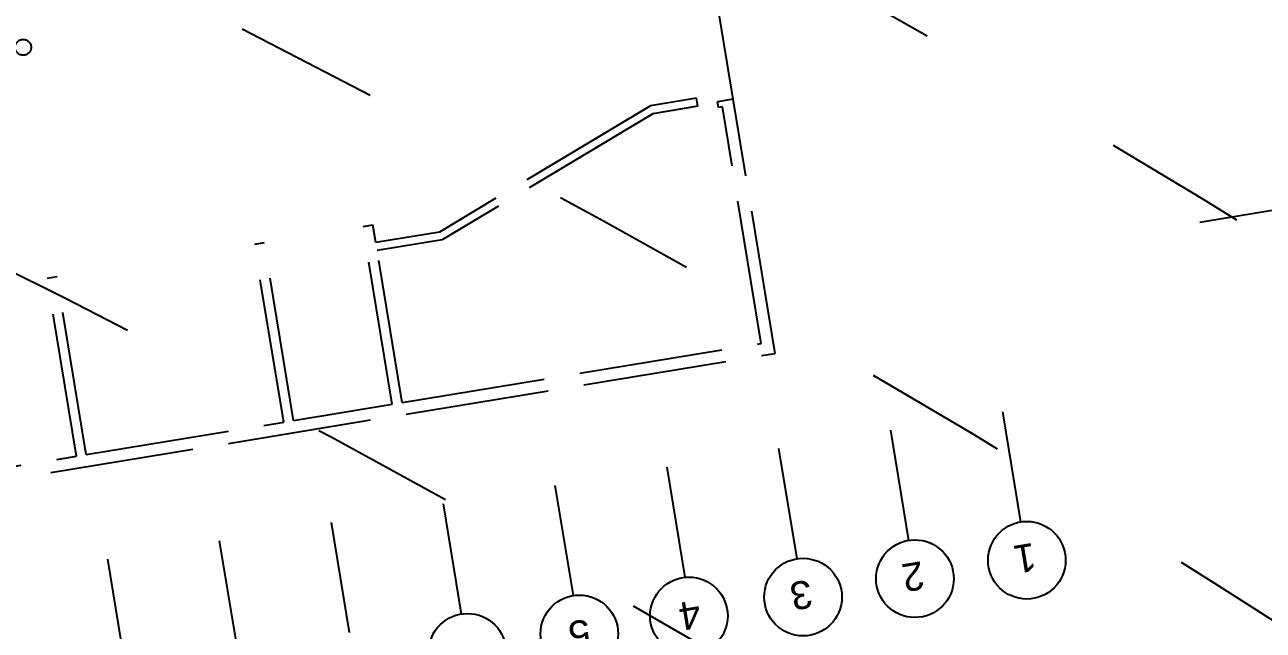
# Model space of a CAD drawing. Header units: millimetres. Extents: x 33140 to 33459, y 51582 to 51854.
# Drawn here: x 33358.7 to 33389.65, y 51634.11 to 51649.24 of the extents above; entities that cross this region are included whole.
import ezdxf

# ---------------------------------------------------------------- set-up
doc = ezdxf.new("R2010")
doc.units = ezdxf.units.MM
doc.header["$LTSCALE"] = 0.3
doc.header["$MEASUREMENT"] = 0
for name, pattern in [('ACAD_ISO02W100', [15, 12, -3]), ('ACAD_ISO03W100', [30, 12, -18]), ('ACAD_ISO08W100', [36, 24, -3, 6, -3])]:
    doc.linetypes.add(name, pattern=pattern)
for name, color, linetype in [('00-TRAMES-BAT', 7, 'ACAD_ISO08W100'), ('02-MURS-PORTEUR', 1, 'CONTINUOUS'), ('02-MURS-POTEAU', 6, 'CONTINUOUS'), ('TRACE-VAL', 7, 'ACAD_ISO03W100')]:
    doc.layers.add(name, color=color, linetype=linetype)
doc.styles.add('TRAME', font='ARIAL.TTF')

msp = doc.modelspace()

# ---------------------------------------------------------------- linework, layer by layer
at = {"layer": '00-TRAMES-BAT', "color": 3, "linetype": 'Continuous'}
for p, q in [((33390.815, 51644.752), (33388.063, 51644.298)), ((33383.129, 51639.565), (33383.582, 51636.812)), ((33380.333, 51639.104), (33380.786, 51636.351)), ((33377.537, 51638.644), (33377.991, 51635.891)), ((33374.742, 51638.184), (33375.195, 51635.431)), ((33371.946, 51637.723), (33372.399, 51634.97)), ((33369.15, 51637.263), (33369.604, 51634.51)), ((33366.355, 51636.802), (33366.808, 51634.05)), ((33363.559, 51636.342), (33364.012, 51633.589)), ((33360.763, 51635.882), (33361.216, 51633.129))]:
    msp.add_line(p, q, dxfattribs=at)
for centre in [(33383.74, 51635.855), (33380.944, 51635.394), (33378.148, 51634.934), (33375.295, 51634.464), (33372.557, 51634.013), (33369.761, 51633.553)]:
    msp.add_circle(centre, 0.97, dxfattribs=at)
at = {"layer": '02-MURS-PORTEUR', "color": 8, "linetype": 'ACAD_ISO02W100'}
for p, q in [((33376.403, 51647.379), (33374.775, 51657.265)), ((33375.487, 51647.4), (33374.336, 51647.211)), ((33375.521, 51647.199), (33375.487, 51647.4)), ((33376.403, 51647.379), (33376.008, 51647.314)), ((33376.033, 51647.166), (33376.008, 51647.314)), ((33377.449, 51641.025), (33376.403, 51647.379)), ((33374.336, 51647.211), (33369.061, 51644.057)), ((33374.395, 51647.013), (33369.131, 51643.866)), ((33375.521, 51647.199), (33374.395, 51647.013)), ((33376.131, 51647.182), (33376.033, 51647.166)), ((33377.104, 51641.273), (33376.131, 51647.182)), ((33367.151, 51644.194), (33367.397, 51644.235)), ((33367.882, 51639.754), (33367.151, 51644.194)), ((33367.47, 51643.795), (33367.397, 51644.235)), ((33369.061, 51644.057), (33367.47, 51643.795)), ((33369.131, 51643.866), (33367.502, 51643.597)), ((33364.684, 51643.788), (33364.437, 51643.748)), ((33365.168, 51639.307), (33364.437, 51643.748)), ((33365.415, 51639.348), (33364.684, 51643.788)), ((33368.129, 51639.795), (33367.502, 51643.597)), ((33359.504, 51642.935), (33359.257, 51642.895)), ((33360.235, 51638.495), (33359.504, 51642.935)), ((33359.988, 51638.454), (33359.257, 51642.895)), ((33368.129, 51639.795), (33377.104, 51641.273)), ((33354.906, 51637.313), (33377.449, 51641.025)), ((33365.415, 51639.348), (33367.882, 51639.754)), ((33360.235, 51638.495), (33365.168, 51639.307)), ((33355.055, 51637.642), (33359.988, 51638.454))]:
    msp.add_line(p, q, dxfattribs=at)
at = {"layer": '02-MURS-POTEAU', "color": 8, "linetype": 'ACAD_ISO02W100'}
msp.add_circle((33358.657, 51648.673), 0.2, dxfattribs=at)
at = {"layer": 'TRACE-VAL'}
for points in [[(33145.643, 51737.37), (33208.058, 51715.46), (33268.282, 51694.32), (33311.155, 51679.269, -0.000667), (33318.72, 51676.606, -0.002), (33326.312, 51673.888, -0.003333), (33333.914, 51671.074, -0.004667), (33341.511, 51668.124, -0.006001), (33349.083, 51664.995, -0.016996), (33368.038, 51656.112, -0.085456), (33451.701, 51593.465)], [(33142.993, 51729.822), (33205.408, 51707.912), (33259.872, 51688.793), (33308.507, 51671.72, -0.000667), (33316.053, 51669.064, -0.002), (33323.585, 51666.367, -0.003333), (33331.088, 51663.59, -0.004667), (33338.545, 51660.694, -0.006), (33345.938, 51657.639, -0.007468), (33354.123, 51653.992, -0.095059), (33445.889, 51587.968)], [(33140.344, 51722.274), (33202.759, 51700.364), (33261.228, 51679.839), (33305.859, 51664.171, -0.000667), (33313.387, 51661.521, -0.002), (33320.858, 51658.846, -0.003333), (33328.261, 51656.107, -0.004667), (33335.579, 51653.264, -0.003115), (33339.334, 51651.738, -0.002884), (33342.793, 51650.283, -0.102598), (33440.077, 51582.47)]]:
    msp.add_lwpolyline(points, format="xyb", dxfattribs=at)

# ---------------------------------------------------------------- texts
at = {"layer": '00-TRAMES-BAT', "color": 3, "linetype": 'Continuous', "style": 'TRAME'}
for s, p in [('1', (33383.907, 51636.294)), ('2', (33381.111, 51635.834)), ('3', (33378.316, 51635.373)), ('4', (33375.534, 51634.867)), ('5', (33372.777, 51634.391))]:
    msp.add_text(s, height=0.7, rotation=189.3506, dxfattribs=at).set_placement(p)

doc.saveas('drawing.dxf')
